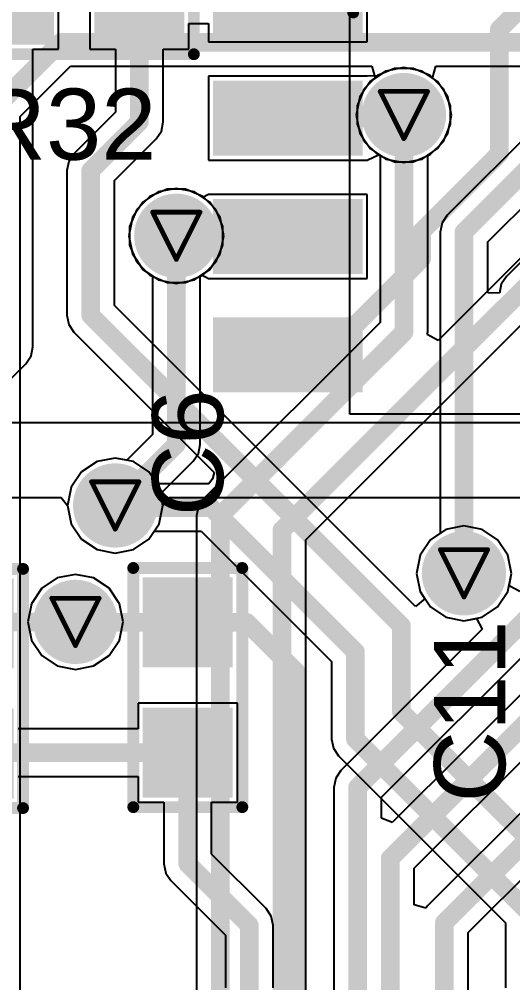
# Model space of a CAD drawing. Header units: inches. Extents: x 0 to 423, y -3 to 110.
# Drawn here: x 38.47 to 43.76, y 55.33 to 65.67 of the extents above; entities that cross this region are included whole.
import ezdxf

# ---------------------------------------------------------------- set-up
doc = ezdxf.new("R2010")
doc.units = ezdxf.units.IN
for name, color, linetype in [('Bottom Layer', 5, 'Continuous'), ('Bottom Solder', 6, 'Continuous'), ('Drill Drawing', 1, 'Continuous'), ('Mechanical 15', 56, 'Continuous'), ('Mid Layer', 16, 'Continuous'), ('Mid Layer 2', 76, 'Continuous'), ('Top Layer', 1, 'Continuous'), ('Top Overlay', 2, 'Continuous'), ('Top Paste', 8, 'Continuous'), ('Top Solder', 216, 'Continuous'), ('Via Holes', 16, 'Continuous')]:
    doc.layers.add(name, color=color, linetype=linetype)
doc.styles.add('Arial', font='', dxfattribs={"height": 0.2})
doc.styles.get('Arial').set_extended_font_data('Arial')

# ---------------------------------------------------------------- blocks, each defined once
blk = doc.blocks.new('0603C_TBD_55')
at = {"layer": 'Top Layer'}
for points in [[(-0.381, 0.381), (0.381, 0.381), (0.381, -0.381), (-0.381, -0.381)], [(1.016, 0.381), (1.778, 0.381), (1.778, -0.381), (1.016, -0.381)]]:
    blk.add_hatch(color=1, dxfattribs=at).paths.add_polyline_path(points)
at = {"layer": 'Top Paste'}
for points in [[(-0.381, 0.381), (0.381, 0.381), (0.381, -0.381), (-0.381, -0.381)], [(1.016, 0.381), (1.778, 0.381), (1.778, -0.381), (1.016, -0.381)]]:
    blk.add_hatch(color=8, dxfattribs=at).paths.add_polyline_path(points)
at = {"layer": 'Top Solder'}
for points in [[(-0.4826, 0.4826), (0.4826, 0.4826), (0.4826, -0.4826), (-0.4826, -0.4826)], [(0.9144, 0.4826), (1.8796, 0.4826), (1.8796, -0.4826), (0.9144, -0.4826)]]:
    blk.add_hatch(color=216, dxfattribs=at).paths.add_polyline_path(points)
at = {"layer": 'Top Overlay', "const_width": 0.127}
for points in [[(-0.5842, 0.5842), (1.9812, 0.5842)], [(-0.5842, -0.5842), (-0.5842, 0.5842)], [(1.9812, -0.5842), (1.9812, 0.5842)], [(-0.5842, -0.5842), (1.9812, -0.5842)]]:
    blk.add_lwpolyline(points, dxfattribs=at)
at = {"layer": 'Top Overlay', "const_width": 0.0635}
for points in [[(-0.61595, 0.5842, 1), (-0.55245, 0.5842, 1)], [(-0.61595, 0.5842, 1), (-0.55245, 0.5842, 1)], [(1.94945, 0.5842, 1), (2.01295, 0.5842, 1)], [(1.94945, 0.5842, 1), (2.01295, 0.5842, 1)], [(-0.61595, -0.5842, 1), (-0.55245, -0.5842, 1)], [(-0.61595, -0.5842, 1), (-0.55245, -0.5842, 1)], [(1.94945, -0.5842, 1), (2.01295, -0.5842, 1)], [(1.94945, -0.5842, 1), (2.01295, -0.5842, 1)]]:
    blk.add_lwpolyline(points, format="xyb", close=True, dxfattribs=at)
blk = doc.blocks.new('SOIC8_1_27_5X4MM_56')
at = {"layer": 'Top Layer'}
for points in [[(-2.205, 2), (-2.205, 3.4), (-1.605, 3.4), (-1.605, 2)], [(-0.935, 2), (-0.935, 3.4), (-0.335, 3.4), (-0.335, 2)], [(0.335, 2), (0.335, 3.4), (0.935, 3.4), (0.935, 2)], [(1.605, 2), (1.605, 3.4), (2.205, 3.4), (2.205, 2)], [(-2.205, -3.4), (-2.205, -2), (-1.605, -2), (-1.605, -3.4)], [(-0.935, -3.4), (-0.935, -2), (-0.335, -2), (-0.335, -3.4)], [(0.335, -3.4), (0.335, -2), (0.935, -2), (0.935, -3.4)], [(1.605, -3.4), (1.605, -2), (2.205, -2), (2.205, -3.4)]]:
    blk.add_hatch(color=1, dxfattribs=at).paths.add_polyline_path(points)
at = {"layer": 'Top Paste'}
for points in [[(-2.205, 2), (-2.205, 3.4), (-1.605, 3.4), (-1.605, 2)], [(-0.935, 2), (-0.935, 3.4), (-0.335, 3.4), (-0.335, 2)], [(0.335, 2), (0.335, 3.4), (0.935, 3.4), (0.935, 2)], [(1.605, 2), (1.605, 3.4), (2.205, 3.4), (2.205, 2)], [(-2.205, -3.4), (-2.205, -2), (-1.605, -2), (-1.605, -3.4)], [(-0.935, -3.4), (-0.935, -2), (-0.335, -2), (-0.335, -3.4)], [(0.335, -3.4), (0.335, -2), (0.935, -2), (0.935, -3.4)], [(1.605, -3.4), (1.605, -2), (2.205, -2), (2.205, -3.4)]]:
    blk.add_hatch(color=8, dxfattribs=at).paths.add_polyline_path(points)
at = {"layer": 'Top Solder'}
for points in [[(-2.307, 1.898), (-2.307, 3.502), (-1.503, 3.502), (-1.503, 1.898)], [(-1.037, 1.898), (-1.037, 3.502), (-0.233, 3.502), (-0.233, 1.898)], [(0.233, 1.898), (0.233, 3.502), (1.037, 3.502), (1.037, 1.898)], [(1.503, 1.898), (1.503, 3.502), (2.307, 3.502), (2.307, 1.898)], [(-2.307, -3.502), (-2.307, -1.898), (-1.503, -1.898), (-1.503, -3.502)], [(-1.037, -3.502), (-1.037, -1.898), (-0.233, -1.898), (-0.233, -3.502)], [(0.233, -3.502), (0.233, -1.898), (1.037, -1.898), (1.037, -3.502)], [(1.503, -3.502), (1.503, -1.898), (2.307, -1.898), (2.307, -3.502)]]:
    blk.add_hatch(color=216, dxfattribs=at).paths.add_polyline_path(points)
at = {"layer": 'Mechanical 15'}
for p, q in [((-2.545, -2.036), (-2.545, 2.032)), ((-2.545, 2.032), (2.54, 2.032)), ((2.54, 2.032), (2.54, -2.036)), ((2.54, -2.036), (-2.545, -2.036))]:
    blk.add_line(p, q, dxfattribs=at)
at = {"layer": 'Top Overlay', "const_width": 0.127}
for points in [[(-2.3, 2), (-2.5, 2)], [(-2.5, -1.269), (-2.5, 2)], [(-1.769, -2), (-2.5, -1.269)]]:
    blk.add_lwpolyline(points, dxfattribs=at)
at = {"layer": 'Top Overlay'}
for points, const_width in [([(-2.532, 2, 1), (-2.468, 2, 1)], 0.0635), ([(-2.532, 2, 1), (-2.468, 2, 1)], 0.0635), ([(-2.332, 2, 1), (-2.268, 2, 1)], 0.0635), ([(-2.532, -1.269, 1), (-2.468, -1.269, 1)], 0.0635), ([(-2.532, -1.269, 1), (-2.468, -1.269, 1)], 0.0635), ([(-2.924, -2.1, 1), (-3.076, -2.1, 1)], 0.152), ([(-1.801, -2, 1), (-1.737, -2, 1)], 0.0635), ([(-3.114, -2.1, 1), (-3.038, -2.1, 1)], 0.0762), ([(-2.962, -2.1, 1), (-2.886, -2.1, 1)], 0.0762)]:
    blk.add_lwpolyline(points, format="xyb", close=True, dxfattribs=dict(at, const_width=const_width))
for points in [[(-2.591, -2.032, 1), (-3.251, -2.032, 1)], [(-3.251, -2.032, 1), (-3.251, -2.032, 1)], [(-2.591, -2.032, 1), (-2.591, -2.032, 1)]]:
    blk.add_lwpolyline(points, format="xyb", close=True, dxfattribs=at)
blk = doc.blocks.new('0603C_TBD_74')
at = {"layer": 'Top Layer'}
for points in [[(-0.381, 0.381), (0.381, 0.381), (0.381, -0.381), (-0.381, -0.381)], [(1.016, 0.381), (1.778, 0.381), (1.778, -0.381), (1.016, -0.381)]]:
    blk.add_hatch(color=1, dxfattribs=at).paths.add_polyline_path(points)
at = {"layer": 'Top Paste'}
for points in [[(-0.381, 0.381), (0.381, 0.381), (0.381, -0.381), (-0.381, -0.381)], [(1.016, 0.381), (1.778, 0.381), (1.778, -0.381), (1.016, -0.381)]]:
    blk.add_hatch(color=8, dxfattribs=at).paths.add_polyline_path(points)
at = {"layer": 'Top Solder'}
for points in [[(-0.4826, 0.4826), (0.4826, 0.4826), (0.4826, -0.4826), (-0.4826, -0.4826)], [(0.9144, 0.4826), (1.8796, 0.4826), (1.8796, -0.4826), (0.9144, -0.4826)]]:
    blk.add_hatch(color=216, dxfattribs=at).paths.add_polyline_path(points)
at = {"layer": 'Top Overlay', "const_width": 0.127}
for points in [[(-0.5842, -0.5842), (-0.5842, 0.5842)], [(1.9812, 0.5842), (-0.5842, 0.5842)], [(1.9812, -0.5842), (1.9812, 0.5842)], [(1.9812, -0.5842), (-0.5842, -0.5842)]]:
    blk.add_lwpolyline(points, dxfattribs=at)
at = {"layer": 'Top Overlay', "const_width": 0.0635}
for points in [[(-0.61595, 0.5842, 1), (-0.55245, 0.5842, 1)], [(-0.61595, 0.5842, 1), (-0.55245, 0.5842, 1)], [(1.94945, 0.5842, 1), (2.01295, 0.5842, 1)], [(1.94945, 0.5842, 1), (2.01295, 0.5842, 1)], [(-0.61595, -0.5842, 1), (-0.55245, -0.5842, 1)], [(-0.61595, -0.5842, 1), (-0.55245, -0.5842, 1)], [(1.94945, -0.5842, 1), (2.01295, -0.5842, 1)], [(1.94945, -0.5842, 1), (2.01295, -0.5842, 1)]]:
    blk.add_lwpolyline(points, format="xyb", close=True, dxfattribs=at)
blk = doc.blocks.new('0603C_TBD_75')
at = {"layer": 'Top Layer'}
for points in [[(-0.381, 0.381), (0.381, 0.381), (0.381, -0.381), (-0.381, -0.381)], [(1.016, 0.381), (1.778, 0.381), (1.778, -0.381), (1.016, -0.381)]]:
    blk.add_hatch(color=1, dxfattribs=at).paths.add_polyline_path(points)
at = {"layer": 'Top Paste'}
for points in [[(-0.381, 0.381), (0.381, 0.381), (0.381, -0.381), (-0.381, -0.381)], [(1.016, 0.381), (1.778, 0.381), (1.778, -0.381), (1.016, -0.381)]]:
    blk.add_hatch(color=8, dxfattribs=at).paths.add_polyline_path(points)
at = {"layer": 'Top Solder'}
for points in [[(-0.4826, 0.4826), (0.4826, 0.4826), (0.4826, -0.4826), (-0.4826, -0.4826)], [(0.9144, 0.4826), (1.8796, 0.4826), (1.8796, -0.4826), (0.9144, -0.4826)]]:
    blk.add_hatch(color=216, dxfattribs=at).paths.add_polyline_path(points)
at = {"layer": 'Top Overlay', "const_width": 0.127}
for points in [[(-0.5842, -0.5842), (-0.5842, 0.5842)], [(1.9812, 0.5842), (-0.5842, 0.5842)], [(1.9812, -0.5842), (1.9812, 0.5842)], [(1.9812, -0.5842), (-0.5842, -0.5842)]]:
    blk.add_lwpolyline(points, dxfattribs=at)
at = {"layer": 'Top Overlay', "const_width": 0.0635}
for points in [[(-0.61595, 0.5842, 1), (-0.55245, 0.5842, 1)], [(-0.61595, 0.5842, 1), (-0.55245, 0.5842, 1)], [(1.94945, 0.5842, 1), (2.01295, 0.5842, 1)], [(1.94945, 0.5842, 1), (2.01295, 0.5842, 1)], [(-0.61595, -0.5842, 1), (-0.55245, -0.5842, 1)], [(-0.61595, -0.5842, 1), (-0.55245, -0.5842, 1)], [(1.94945, -0.5842, 1), (2.01295, -0.5842, 1)], [(1.94945, -0.5842, 1), (2.01295, -0.5842, 1)]]:
    blk.add_lwpolyline(points, format="xyb", close=True, dxfattribs=at)

msp = doc.modelspace()

# ---------------------------------------------------------------- hatches: boundary and pattern name
at = {"layer": 'Bottom Layer'}
h = msp.add_hatch(color=5, dxfattribs=at)
edge = h.paths.add_edge_path()
edge.add_arc((42.596, 64.643), 0.35, 0, 360)
h = msp.add_hatch(color=5, dxfattribs=at)
edge = h.paths.add_edge_path()
edge.add_arc((40.157, 63.348), 0.35, 0, 360)
h = msp.add_hatch(color=5, dxfattribs=at)
edge = h.paths.add_edge_path()
edge.add_arc((39.502, 60.455), 0.35, 0, 360)
h = msp.add_hatch(color=5, dxfattribs=at)
edge = h.paths.add_edge_path()
edge.add_arc((43.24, 59.727), 0.35, 0, 360)
h = msp.add_hatch(color=5, dxfattribs=at)
edge = h.paths.add_edge_path()
edge.add_arc((39.076, 59.206), 0.35, 0, 360)
at = {"layer": 'Bottom Solder'}
h = msp.add_hatch(color=6, dxfattribs=at)
edge = h.paths.add_edge_path()
edge.add_arc((42.596, 64.643), 0.452, 0, 360)
h = msp.add_hatch(color=6, dxfattribs=at)
edge = h.paths.add_edge_path()
edge.add_arc((40.157, 63.348), 0.452, 0, 360)
h = msp.add_hatch(color=6, dxfattribs=at)
edge = h.paths.add_edge_path()
edge.add_arc((39.502, 60.455), 0.452, 0, 360)
h = msp.add_hatch(color=6, dxfattribs=at)
edge = h.paths.add_edge_path()
edge.add_arc((43.24, 59.727), 0.452, 0, 360)
h = msp.add_hatch(color=6, dxfattribs=at)
edge = h.paths.add_edge_path()
edge.add_arc((39.076, 59.206), 0.452, 0, 360)
at = {"layer": 'Mid Layer'}
h = msp.add_hatch(color=16, dxfattribs=at)
edge = h.paths.add_edge_path()
edge.add_arc((42.596, 64.643), 0.35, 0, 360)
h = msp.add_hatch(color=16, dxfattribs=at)
edge = h.paths.add_edge_path()
edge.add_arc((40.157, 63.348), 0.35, 0, 360)
h = msp.add_hatch(color=16, dxfattribs=at)
edge = h.paths.add_edge_path()
edge.add_arc((39.502, 60.455), 0.35, 0, 360)
h = msp.add_hatch(color=16, dxfattribs=at)
edge = h.paths.add_edge_path()
edge.add_arc((43.24, 59.727), 0.35, 0, 360)
h = msp.add_hatch(color=16, dxfattribs=at)
edge = h.paths.add_edge_path()
edge.add_arc((39.076, 59.206), 0.35, 0, 360)
at = {"layer": 'Mid Layer 2'}
h = msp.add_hatch(color=76, dxfattribs=at)
edge = h.paths.add_edge_path()
edge.add_arc((42.596, 64.643), 0.35, 0, 360)
h = msp.add_hatch(color=76, dxfattribs=at)
edge = h.paths.add_edge_path()
edge.add_arc((40.157, 63.348), 0.35, 0, 360)
h = msp.add_hatch(color=76, dxfattribs=at)
edge = h.paths.add_edge_path()
edge.add_arc((39.502, 60.455), 0.35, 0, 360)
h = msp.add_hatch(color=76, dxfattribs=at)
edge = h.paths.add_edge_path()
edge.add_arc((43.24, 59.727), 0.35, 0, 360)
h = msp.add_hatch(color=76, dxfattribs=at)
edge = h.paths.add_edge_path()
edge.add_arc((39.076, 59.206), 0.35, 0, 360)
at = {"layer": 'Top Layer'}
h = msp.add_hatch(color=1, dxfattribs=at)
edge = h.paths.add_edge_path()
edge.add_arc((42.596, 64.643), 0.35, 0, 360)
h = msp.add_hatch(color=1, dxfattribs=at)
edge = h.paths.add_edge_path()
edge.add_arc((40.157, 63.348), 0.35, 0, 360)
h = msp.add_hatch(color=1, dxfattribs=at)
edge = h.paths.add_edge_path()
edge.add_arc((39.502, 60.455), 0.35, 0, 360)
h = msp.add_hatch(color=1, dxfattribs=at)
edge = h.paths.add_edge_path()
edge.add_arc((43.24, 59.727), 0.35, 0, 360)
h = msp.add_hatch(color=1, dxfattribs=at)
edge = h.paths.add_edge_path()
edge.add_arc((39.076, 59.206), 0.35, 0, 360)
at = {"layer": 'Top Solder'}
h = msp.add_hatch(color=216, dxfattribs=at)
edge = h.paths.add_edge_path()
edge.add_arc((42.596, 64.643), 0.452, 0, 360)
h = msp.add_hatch(color=216, dxfattribs=at)
edge = h.paths.add_edge_path()
edge.add_arc((40.157, 63.348), 0.452, 0, 360)
h = msp.add_hatch(color=216, dxfattribs=at)
edge = h.paths.add_edge_path()
edge.add_arc((39.502, 60.455), 0.452, 0, 360)
h = msp.add_hatch(color=216, dxfattribs=at)
edge = h.paths.add_edge_path()
edge.add_arc((43.24, 59.727), 0.452, 0, 360)
h = msp.add_hatch(color=216, dxfattribs=at)
edge = h.paths.add_edge_path()
edge.add_arc((39.076, 59.206), 0.452, 0, 360)
at = {"layer": 'Via Holes'}
h = msp.add_hatch(color=7, dxfattribs=at)
edge = h.paths.add_edge_path()
edge.add_arc((42.596, 64.643), 0.25, 0, 360)
h = msp.add_hatch(color=7, dxfattribs=at)
edge = h.paths.add_edge_path()
edge.add_arc((40.157, 63.348), 0.25, 0, 360)
h = msp.add_hatch(color=7, dxfattribs=at)
edge = h.paths.add_edge_path()
edge.add_arc((39.502, 60.455), 0.25, 0, 360)
h = msp.add_hatch(color=7, dxfattribs=at)
edge = h.paths.add_edge_path()
edge.add_arc((43.24, 59.727), 0.25, 0, 360)
h = msp.add_hatch(color=7, dxfattribs=at)
edge = h.paths.add_edge_path()
edge.add_arc((39.076, 59.206), 0.25, 0, 360)

# ---------------------------------------------------------------- linework, layer by layer
at = {"layer": 'Bottom Layer'}
for p, q in [((38.484, 64.629), (39.022, 65.167)), ((39.022, 65.167), (42.251, 65.167)), ((42.251, 65.167), (42.29, 65.04)), ((42.902, 65.04), (42.94, 65.167)), ((42.94, 65.167), (45.619, 65.167)), ((42.29, 65.04), (42.235, 65.003)), ((42.956, 65.003), (42.902, 65.04)), ((45.781, 65.045), (42.963, 62.226)), ((42.235, 65.003), (42.125, 64.838)), ((43.067, 64.838), (42.956, 65.003)), ((42.125, 64.838), (42.086, 64.643)), ((43.106, 64.643), (43.067, 64.838)), ((38.484, 48.779), (38.484, 64.629)), ((41.545, 60.087), (46.067, 64.61)), ((42.086, 64.643), (42.125, 64.448)), ((43.067, 64.448), (43.106, 64.643)), ((42.125, 64.448), (42.235, 64.283)), ((42.956, 64.283), (43.067, 64.448)), ((42.235, 64.283), (42.341, 64.212)), ((42.341, 64.212), (42.341, 62.419)), ((42.851, 64.212), (42.956, 64.283)), ((42.851, 62.313), (42.851, 64.212)), ((39.962, 63.819), (39.797, 63.708)), ((40.157, 63.857), (39.962, 63.819)), ((40.352, 63.819), (40.157, 63.857)), ((40.518, 63.708), (40.352, 63.819)), ((39.797, 63.708), (39.686, 63.543)), ((40.628, 63.543), (40.518, 63.708)), ((39.686, 63.543), (39.648, 63.348)), ((40.667, 63.348), (40.628, 63.543)), ((39.648, 63.348), (39.686, 63.153)), ((40.628, 63.153), (40.667, 63.348)), ((39.686, 63.153), (39.797, 62.987)), ((40.518, 62.987), (40.628, 63.153)), ((39.797, 62.987), (39.903, 62.917)), ((40.412, 62.917), (40.518, 62.987)), ((48.414, 62.994), (42.472, 57.053)), ((39.903, 62.917), (39.903, 61.216)), ((40.412, 61.11), (40.412, 62.917)), ((42.705, 56.564), (48.7, 62.559)), ((42.341, 62.419), (40.45, 60.528)), ((42.846, 62.289), (42.851, 62.313)), ((42.963, 62.226), (42.846, 62.289)), ((48.44, 61.75), (42.85, 56.16)), ((43.285, 55.874), (48.726, 61.315)), ((39.903, 61.216), (39.627, 60.94)), ((40.393, 61.012), (40.412, 61.11)), ((40.338, 60.93), (40.393, 61.012)), ((39.307, 60.926), (39.142, 60.815)), ((39.502, 60.964), (39.307, 60.926)), ((39.627, 60.94), (39.502, 60.964)), ((39.987, 60.579), (40.338, 60.93)), ((39.142, 60.815), (39.031, 60.65)), ((39.031, 60.65), (38.992, 60.455)), ((40.012, 60.455), (39.987, 60.579)), ((42.355, 57.325), (45.697, 60.667)), ((40.45, 60.528), (40.395, 60.445)), ((38.992, 60.455), (39.031, 60.259)), ((39.973, 60.259), (40.012, 60.455)), ((40.395, 60.445), (40.375, 60.347)), ((39.031, 60.259), (39.142, 60.094)), ((39.862, 60.094), (39.973, 60.259)), ((40.375, 60.347), (40.375, 51.611)), ((43.045, 60.198), (42.88, 60.087)), ((43.24, 60.237), (43.045, 60.198)), ((43.435, 60.198), (43.24, 60.237)), ((43.6, 60.087), (43.435, 60.198)), ((39.142, 60.094), (39.307, 59.984)), ((39.697, 59.984), (39.862, 60.094)), ((41.545, 52.211), (41.545, 60.087)), ((42.88, 60.087), (42.769, 59.922)), ((43.711, 59.922), (43.6, 60.087)), ((39.307, 59.984), (39.502, 59.945)), ((39.502, 59.945), (39.697, 59.984)), ((42.769, 59.922), (42.73, 59.727)), ((43.75, 59.727), (43.711, 59.922)), ((42.73, 59.727), (42.769, 59.532)), ((43.723, 59.594), (43.75, 59.727)), ((43.84, 59.532), (43.723, 59.594)), ((42.769, 59.532), (42.88, 59.367)), ((42.88, 59.367), (43.045, 59.256)), ((43.045, 59.256), (43.24, 59.217)), ((43.24, 59.217), (43.373, 59.244)), ((43.373, 59.244), (43.435, 59.127)), ((43.435, 59.127), (41.92, 57.611)), ((41.92, 57.611), (41.865, 57.528)), ((41.865, 57.528), (41.845, 57.431)), ((41.845, 57.431), (41.845, 52.078)), ((42.355, 57.101), (42.355, 57.325)), ((42.472, 57.053), (42.355, 57.101)), ((42.705, 56.172), (42.705, 56.564)), ((42.832, 56.134), (42.705, 56.172)), ((42.85, 56.16), (42.832, 56.134)), ((43.285, 51.553), (43.285, 55.874))]:
    msp.add_line(p, q, dxfattribs=at)
at = {"layer": 'Bottom Layer', "const_width": 0.2}
for points in [[(37.627, 64.854), (38.705, 65.932)], [(38.229, 64.734), (38.916, 65.422)], [(38.916, 65.422), (45.619, 65.422)], [(41.29, 60.193), (45.962, 64.864)], [(42.596, 62.313), (42.596, 64.643)], [(40.157, 61.11), (40.157, 63.348)], [(42.45, 56.67), (48.594, 62.814)], [(40.63, 60.347), (42.596, 62.313)], [(43.03, 55.98), (48.62, 61.57)], [(39.502, 60.455), (40.157, 61.11)], [(42.1, 57.431), (45.517, 60.848)], [(40.63, 51.18), (40.63, 60.347)], [(41.29, 51.78), (41.29, 60.193)], [(42.1, 50.91), (42.1, 57.431)], [(42.45, 48.37), (42.45, 56.67)], [(43.03, 46.93), (43.03, 55.98)]]:
    msp.add_lwpolyline(points, dxfattribs=at)
at = {"layer": 'Bottom Layer', "const_width": 0.1}
for points in [[(38.866, 65.422, 1), (38.966, 65.422, 1)], [(38.866, 65.422, 1), (38.966, 65.422, 1)], [(42.546, 64.643, 1), (42.646, 64.643, 1)], [(40.107, 63.348, 1), (40.207, 63.348, 1)], [(42.546, 62.313, 1), (42.646, 62.313, 1)], [(42.546, 62.313, 1), (42.646, 62.313, 1)], [(40.107, 61.11, 1), (40.207, 61.11, 1)], [(40.107, 61.11, 1), (40.207, 61.11, 1)], [(39.452, 60.455, 1), (39.552, 60.455, 1)], [(40.58, 60.347, 1), (40.68, 60.347, 1)], [(40.58, 60.347, 1), (40.68, 60.347, 1)], [(41.24, 60.193, 1), (41.34, 60.193, 1)], [(41.24, 60.193, 1), (41.34, 60.193, 1)], [(42.05, 57.431, 1), (42.15, 57.431, 1)], [(42.05, 57.431, 1), (42.15, 57.431, 1)], [(42.4, 56.67, 1), (42.5, 56.67, 1)], [(42.4, 56.67, 1), (42.5, 56.67, 1)], [(42.98, 55.98, 1), (43.08, 55.98, 1)], [(42.98, 55.98, 1), (43.08, 55.98, 1)]]:
    msp.add_lwpolyline(points, format="xyb", close=True, dxfattribs=at)
at = {"layer": 'Drill Drawing', "const_width": 0.0508}
for points in [[(42.342, 64.897), (42.85, 64.897)], [(42.342, 64.897), (42.596, 64.389)], [(42.596, 64.389), (42.85, 64.897)], [(39.903, 63.602), (40.411, 63.602)], [(39.903, 63.602), (40.157, 63.094)], [(40.157, 63.094), (40.411, 63.602)], [(39.248, 60.709), (39.756, 60.709)], [(39.248, 60.709), (39.502, 60.201)], [(39.502, 60.201), (39.756, 60.709)], [(42.986, 59.981), (43.494, 59.981)], [(42.986, 59.981), (43.24, 59.473)], [(43.24, 59.473), (43.494, 59.981)], [(38.822, 59.46), (39.33, 59.46)], [(38.822, 59.46), (39.076, 58.952)], [(39.076, 58.952), (39.33, 59.46)]]:
    msp.add_lwpolyline(points, dxfattribs=at)
at = {"layer": 'Drill Drawing', "const_width": 0.0254}
for points in [[(42.329, 64.897, 1), (42.354, 64.897, 1)], [(42.329, 64.897, 1), (42.354, 64.897, 1)], [(42.837, 64.897, 1), (42.862, 64.897, 1)], [(42.837, 64.897, 1), (42.862, 64.897, 1)], [(42.583, 64.389, 1), (42.608, 64.389, 1)], [(42.583, 64.389, 1), (42.608, 64.389, 1)], [(39.891, 63.602, 1), (39.916, 63.602, 1)], [(39.891, 63.602, 1), (39.916, 63.602, 1)], [(40.399, 63.602, 1), (40.424, 63.602, 1)], [(40.399, 63.602, 1), (40.424, 63.602, 1)], [(40.145, 63.094, 1), (40.17, 63.094, 1)], [(40.145, 63.094, 1), (40.17, 63.094, 1)], [(39.235, 60.709, 1), (39.261, 60.709, 1)], [(39.235, 60.709, 1), (39.261, 60.709, 1)], [(39.743, 60.709, 1), (39.769, 60.709, 1)], [(39.743, 60.709, 1), (39.769, 60.709, 1)], [(39.489, 60.201, 1), (39.515, 60.201, 1)], [(39.489, 60.201, 1), (39.515, 60.201, 1)], [(42.973, 59.981, 1), (42.999, 59.981, 1)], [(42.973, 59.981, 1), (42.999, 59.981, 1)], [(43.481, 59.981, 1), (43.507, 59.981, 1)], [(43.481, 59.981, 1), (43.507, 59.981, 1)], [(38.809, 59.46, 1), (38.835, 59.46, 1)], [(38.809, 59.46, 1), (38.835, 59.46, 1)], [(39.317, 59.46, 1), (39.343, 59.46, 1)], [(39.317, 59.46, 1), (39.343, 59.46, 1)], [(43.227, 59.473, 1), (43.253, 59.473, 1)], [(43.227, 59.473, 1), (43.253, 59.473, 1)], [(39.063, 58.952, 1), (39.089, 58.952, 1)], [(39.063, 58.952, 1), (39.089, 58.952, 1)]]:
    msp.add_lwpolyline(points, format="xyb", close=True, dxfattribs=at)
at = {"layer": 'Mid Layer'}
for p, q in [((42.596, 65.153), (42.401, 65.114)), ((42.791, 65.114), (42.596, 65.153)), ((42.401, 65.114), (42.235, 65.003)), ((42.956, 65.003), (42.791, 65.114)), ((42.235, 65.003), (42.125, 64.838)), ((43.067, 64.838), (42.956, 65.003)), ((42.125, 64.838), (42.086, 64.643)), ((43.106, 64.643), (43.067, 64.838)), ((42.086, 64.643), (42.125, 64.448)), ((43.067, 64.448), (43.106, 64.643)), ((42.125, 64.448), (42.235, 64.283)), ((42.956, 64.283), (43.067, 64.448)), ((42.235, 64.283), (42.401, 64.172)), ((42.791, 64.172), (42.956, 64.283)), ((42.401, 64.172), (42.596, 64.133)), ((42.596, 64.133), (42.791, 64.172)), ((39.962, 63.819), (39.797, 63.708)), ((40.157, 63.857), (39.962, 63.819)), ((40.352, 63.819), (40.157, 63.857)), ((40.518, 63.708), (40.352, 63.819)), ((39.797, 63.708), (39.686, 63.543)), ((40.628, 63.543), (40.518, 63.708)), ((39.686, 63.543), (39.648, 63.348)), ((40.667, 63.348), (40.628, 63.543)), ((39.648, 63.348), (39.686, 63.153)), ((40.628, 63.153), (40.667, 63.348)), ((39.686, 63.153), (39.797, 62.987)), ((40.518, 62.987), (40.628, 63.153)), ((39.797, 62.987), (39.962, 62.877)), ((40.352, 62.877), (40.518, 62.987)), ((39.962, 62.877), (40.157, 62.838)), ((40.157, 62.838), (40.352, 62.877)), ((39.307, 60.926), (39.142, 60.815)), ((39.502, 60.964), (39.307, 60.926)), ((39.697, 60.926), (39.502, 60.964)), ((39.862, 60.815), (39.697, 60.926)), ((39.142, 60.815), (39.031, 60.65)), ((39.973, 60.65), (39.862, 60.815)), ((39.031, 60.65), (38.992, 60.455)), ((40.012, 60.455), (39.973, 60.65)), ((38.992, 60.455), (39.031, 60.259)), ((39.973, 60.259), (40.012, 60.455)), ((39.031, 60.259), (39.142, 60.094)), ((39.862, 60.094), (39.973, 60.259)), ((43.045, 60.198), (42.88, 60.087)), ((43.24, 60.237), (43.045, 60.198)), ((43.435, 60.198), (43.24, 60.237)), ((43.6, 60.087), (43.435, 60.198)), ((39.142, 60.094), (39.307, 59.984)), ((39.697, 59.984), (39.862, 60.094)), ((42.88, 60.087), (42.769, 59.922)), ((43.711, 59.922), (43.6, 60.087)), ((39.307, 59.984), (39.502, 59.945)), ((39.502, 59.945), (39.697, 59.984)), ((42.769, 59.922), (42.73, 59.727)), ((43.75, 59.727), (43.711, 59.922)), ((42.73, 59.727), (42.769, 59.532)), ((43.711, 59.532), (43.75, 59.727)), ((42.769, 59.532), (42.88, 59.367)), ((43.6, 59.367), (43.711, 59.532)), ((42.88, 59.367), (43.045, 59.256)), ((43.435, 59.256), (43.6, 59.367)), ((43.045, 59.256), (43.24, 59.217)), ((43.24, 59.217), (43.435, 59.256))]:
    msp.add_line(p, q, dxfattribs=at)
at = {"layer": 'Mid Layer 2'}
for p, q in [((42.496, 65.143), (42.313, 65.067)), ((42.695, 65.143), (42.496, 65.143)), ((42.879, 65.067), (42.695, 65.143)), ((42.313, 65.067), (42.172, 64.926)), ((43.02, 64.926), (42.879, 65.067)), ((42.172, 64.926), (42.096, 64.742)), ((43.096, 64.742), (43.02, 64.926)), ((42.096, 64.742), (42.096, 64.544)), ((43.096, 64.544), (43.096, 64.742)), ((42.096, 64.544), (42.172, 64.36)), ((43.02, 64.36), (43.096, 64.544)), ((42.172, 64.36), (42.313, 64.219)), ((42.879, 64.219), (43.02, 64.36)), ((42.313, 64.219), (42.496, 64.143)), ((42.695, 64.143), (42.879, 64.219)), ((42.496, 64.143), (42.695, 64.143)), ((40.058, 63.848), (39.874, 63.771)), ((40.257, 63.848), (40.058, 63.848)), ((40.441, 63.771), (40.257, 63.848)), ((39.874, 63.771), (39.734, 63.631)), ((40.581, 63.631), (40.441, 63.771)), ((39.734, 63.631), (39.657, 63.447)), ((40.657, 63.447), (40.581, 63.631)), ((39.657, 63.447), (39.657, 63.248)), ((40.657, 63.248), (40.657, 63.447)), ((39.657, 63.248), (39.734, 63.064)), ((40.581, 63.064), (40.657, 63.248)), ((39.734, 63.064), (39.874, 62.924)), ((40.441, 62.924), (40.581, 63.064)), ((39.874, 62.924), (40.058, 62.848)), ((40.058, 62.848), (40.257, 62.848)), ((40.257, 62.848), (40.441, 62.924)), ((51.819, 61.341), (29.462, 61.341)), ((32.109, 60.54), (38.922, 60.54)), ((38.922, 60.54), (38.992, 60.455)), ((40.012, 60.455), (40.082, 60.54)), ((40.082, 60.54), (51.521, 60.54)), ((38.992, 60.455), (39.031, 60.259)), ((39.973, 60.259), (40.012, 60.455)), ((39.031, 60.259), (39.142, 60.094)), ((39.862, 60.094), (39.973, 60.259)), ((39.142, 60.094), (39.307, 59.984)), ((39.697, 59.984), (39.862, 60.094)), ((39.307, 59.984), (39.502, 59.945)), ((39.502, 59.945), (39.697, 59.984)), ((38.881, 59.677), (38.715, 59.567)), ((39.076, 59.716), (38.881, 59.677)), ((39.271, 59.677), (39.076, 59.716)), ((39.436, 59.567), (39.271, 59.677)), ((38.715, 59.567), (38.605, 59.401)), ((39.547, 59.401), (39.436, 59.567)), ((38.605, 59.401), (38.566, 59.206)), ((39.586, 59.206), (39.547, 59.401)), ((38.566, 59.206), (38.605, 59.011)), ((39.547, 59.011), (39.586, 59.206)), ((38.605, 59.011), (38.715, 58.846)), ((39.436, 58.846), (39.547, 59.011)), ((38.715, 58.846), (38.881, 58.735)), ((39.271, 58.735), (39.436, 58.846)), ((38.881, 58.735), (39.076, 58.696)), ((39.076, 58.696), (39.271, 58.735))]:
    msp.add_line(p, q, dxfattribs=at)
at = {"layer": 'Top Layer'}
for p, q in [((38.895, 65.349), (38.895, 66.411)), ((39.23, 66.411), (39.23, 65.349)), ((42.203, 65.43), (42.203, 66.33)), ((45.552, 66.06), (43.06, 63.568)), ((40.292, 65.349), (40.292, 65.625)), ((40.292, 65.625), (40.503, 65.625)), ((40.503, 65.625), (40.503, 65.43)), ((43.495, 63.282), (45.776, 65.564)), ((40.503, 65.43), (42.203, 65.43)), ((38.619, 62.157), (38.619, 65.349)), ((38.619, 65.349), (38.895, 65.349)), ((39.23, 65.349), (39.507, 65.349)), ((39.507, 65.349), (39.507, 64.675)), ((40.016, 64.569), (40.016, 65.349)), ((40.016, 65.349), (40.292, 65.349)), ((42.596, 65.153), (42.401, 65.114)), ((42.791, 65.114), (42.596, 65.153)), ((42.203, 65.06), (40.503, 65.06)), ((40.503, 65.06), (40.503, 64.16)), ((42.328, 65.065), (42.203, 65.06)), ((42.203, 65.06), (42.203, 65.06)), ((42.203, 65.06), (42.203, 65.06)), ((42.401, 65.114), (42.328, 65.065)), ((42.956, 65.003), (42.791, 65.114)), ((43.067, 64.838), (42.956, 65.003)), ((43.106, 64.643), (43.067, 64.838)), ((45.573, 64.79), (43.695, 62.912)), ((39.507, 64.675), (39.06, 64.228)), ((43.067, 64.448), (43.106, 64.643)), ((39.997, 64.472), (40.016, 64.569)), ((39.942, 64.389), (39.997, 64.472)), ((42.956, 64.283), (43.067, 64.448)), ((39.495, 63.942), (39.942, 64.389)), ((39.06, 64.228), (39.004, 64.145)), ((42.203, 64.16), (42.33, 64.219)), ((42.33, 64.219), (42.401, 64.172)), ((42.791, 64.172), (42.956, 64.283)), ((39.004, 64.145), (38.985, 64.048)), ((40.503, 64.16), (42.203, 64.16)), ((42.203, 64.16), (42.203, 64.16)), ((42.401, 64.172), (42.596, 64.133)), ((42.596, 64.133), (42.791, 64.172)), ((38.985, 64.048), (38.985, 62.495)), ((39.495, 62.601), (39.495, 63.942)), ((39.962, 63.819), (39.797, 63.708)), ((40.157, 63.857), (39.962, 63.819)), ((40.352, 63.819), (40.157, 63.857)), ((40.443, 63.758), (40.352, 63.819)), ((40.503, 63.79), (40.443, 63.758)), ((42.203, 63.79), (40.503, 63.79)), ((40.503, 63.79), (40.503, 63.79)), ((42.203, 62.89), (42.203, 63.79)), ((39.797, 63.708), (39.686, 63.543)), ((43.06, 63.568), (43.005, 63.486)), ((39.686, 63.543), (39.648, 63.348)), ((43.005, 63.486), (42.985, 63.388)), ((42.985, 63.388), (42.985, 60.158)), ((39.648, 63.348), (39.686, 63.153)), ((43.495, 62.736), (43.495, 63.282)), ((39.686, 63.153), (39.797, 62.987)), ((39.797, 62.987), (39.962, 62.877)), ((39.962, 62.877), (40.157, 62.838)), ((40.157, 62.838), (40.352, 62.877)), ((40.352, 62.877), (40.431, 62.929)), ((40.431, 62.929), (40.503, 62.89)), ((40.503, 62.89), (40.503, 62.89)), ((40.503, 62.89), (42.203, 62.89)), ((43.695, 62.912), (43.64, 62.83)), ((43.64, 62.83), (43.62, 62.732)), ((43.62, 62.732), (43.495, 62.736)), ((42.722, 59.373), (39.495, 62.601)), ((38.985, 62.495), (39.004, 62.398)), ((39.004, 62.398), (39.06, 62.315)), ((39.06, 62.315), (40.564, 60.81)), ((38.6, 62.059), (38.619, 62.157)), ((38.545, 61.976), (38.6, 62.059)), ((37.005, 60.436), (38.545, 61.976)), ((39.307, 60.926), (39.142, 60.815)), ((39.502, 60.964), (39.307, 60.926)), ((39.697, 60.926), (39.502, 60.964)), ((39.862, 60.815), (39.697, 60.926)), ((39.142, 60.815), (39.031, 60.65)), ((39.948, 60.688), (39.862, 60.815)), ((40.564, 60.81), (40.545, 60.741)), ((40.507, 60.688), (39.948, 60.688)), ((40.545, 60.741), (40.507, 60.688)), ((39.031, 60.65), (38.992, 60.455)), ((38.992, 60.455), (39.031, 60.259)), ((39.031, 60.259), (39.142, 60.094)), ((39.862, 60.094), (39.918, 60.178)), ((39.918, 60.178), (40.424, 60.178)), ((40.424, 60.178), (41.822, 58.78)), ((42.985, 60.158), (42.88, 60.087)), ((39.142, 60.094), (39.307, 59.984)), ((39.697, 59.984), (39.862, 60.094)), ((42.88, 60.087), (42.769, 59.922)), ((39.307, 59.984), (39.502, 59.945)), ((39.502, 59.945), (39.697, 59.984)), ((42.769, 59.922), (42.73, 59.727)), ((42.73, 59.727), (42.769, 59.532)), ((42.821, 59.454), (42.722, 59.373)), ((42.769, 59.532), (42.821, 59.454)), ((41.822, 58.78), (41.822, 57.948)), ((40.811, 58.334), (39.749, 58.334)), ((39.749, 58.334), (39.749, 58.058)), ((40.811, 57.272), (40.811, 58.334)), ((39.749, 58.058), (38.461, 58.058)), ((41.822, 57.948), (41.841, 57.85)), ((41.841, 57.85), (41.897, 57.768)), ((41.897, 57.768), (43.685, 55.979)), ((38.461, 57.548), (39.749, 57.548)), ((39.749, 57.548), (39.749, 57.272)), ((39.749, 57.272), (40.025, 57.272)), ((40.025, 57.272), (40.025, 56.61)), ((40.535, 56.715), (40.535, 57.272)), ((40.535, 57.272), (40.811, 57.272)), ((41.12, 56.13), (40.535, 56.715)), ((40.025, 56.61), (40.044, 56.512)), ((40.044, 56.512), (40.1, 56.43)), ((40.1, 56.43), (40.685, 55.844)), ((41.175, 56.048), (41.12, 56.13)), ((41.195, 55.95), (41.175, 56.048)), ((41.195, 55.28), (41.195, 55.95)), ((43.685, 55.979), (43.685, 55.28)), ((40.685, 55.844), (40.685, 55.28))]:
    msp.add_line(p, q, dxfattribs=at)
at = {"layer": 'Top Layer', "const_width": 0.2}
for points in [[(43.62, 65.565), (44.872, 66.817)], [(39.761, 64.569), (39.761, 65.88)], [(43.24, 63.388), (45.732, 65.88)], [(43.62, 64.231), (43.62, 65.565)], [(41.353, 64.61), (42.563, 64.61)], [(42.563, 64.61), (42.596, 64.643)], [(39.24, 64.048), (39.761, 64.569)], [(42.787, 63.397), (43.62, 64.231)], [(39.24, 62.495), (39.24, 64.048)], [(42.787, 63.104), (42.787, 63.397)], [(43.24, 59.727), (43.24, 63.388)], [(40.157, 63.348), (40.165, 63.34)], [(40.165, 63.34), (41.353, 63.34)], [(41.753, 62.07), (42.787, 63.104)], [(39.24, 62.495), (42.57, 59.165)], [(41.353, 62.07), (41.753, 62.07)], [(39.502, 60.455), (39.524, 60.433)], [(39.524, 60.433), (40.53, 60.433)], [(40.53, 60.433), (42.077, 58.886)], [(37.946, 59.206), (39.076, 59.206)], [(39.07, 59.2), (40.28, 59.2)], [(40.28, 59.2), (40.913, 59.2)], [(40.913, 59.2), (41.44, 58.673)], [(42.57, 58.239), (42.57, 59.165)], [(42.077, 57.948), (42.077, 58.886)], [(41.44, 54.53), (41.44, 58.673)], [(42.57, 58.239), (44.94, 55.869)], [(42.077, 57.948), (43.94, 56.085)], [(37.94, 57.803), (40.28, 57.803)], [(40.28, 56.61), (40.28, 57.803)], [(40.28, 56.61), (40.94, 55.95)], [(40.94, 54.53), (40.94, 55.95)]]:
    msp.add_lwpolyline(points, dxfattribs=at)
at = {"layer": 'Top Layer', "const_width": 0.1}
for points in [[(43.57, 65.565, 1), (43.67, 65.565, 1)], [(43.57, 65.565, 1), (43.67, 65.565, 1)], [(41.303, 64.61, 1), (41.403, 64.61, 1)], [(42.513, 64.61, 1), (42.613, 64.61, 1)], [(42.513, 64.61, 1), (42.613, 64.61, 1)], [(42.546, 64.643, 1), (42.646, 64.643, 1)], [(39.711, 64.569, 1), (39.811, 64.569, 1)], [(39.711, 64.569, 1), (39.811, 64.569, 1)], [(43.57, 64.231, 1), (43.67, 64.231, 1)], [(43.57, 64.231, 1), (43.67, 64.231, 1)], [(39.19, 64.048, 1), (39.29, 64.048, 1)], [(39.19, 64.048, 1), (39.29, 64.048, 1)], [(42.737, 63.397, 1), (42.837, 63.397, 1)], [(42.737, 63.397, 1), (42.837, 63.397, 1)], [(43.19, 63.388, 1), (43.29, 63.388, 1)], [(43.19, 63.388, 1), (43.29, 63.388, 1)], [(40.107, 63.348, 1), (40.207, 63.348, 1)], [(40.115, 63.34, 1), (40.215, 63.34, 1)], [(40.115, 63.34, 1), (40.215, 63.34, 1)], [(41.303, 63.34, 1), (41.403, 63.34, 1)], [(42.737, 63.104, 1), (42.837, 63.104, 1)], [(42.737, 63.104, 1), (42.837, 63.104, 1)], [(39.19, 62.495, 1), (39.29, 62.495, 1)], [(39.19, 62.495, 1), (39.29, 62.495, 1)], [(41.303, 62.07, 1), (41.403, 62.07, 1)], [(41.703, 62.07, 1), (41.803, 62.07, 1)], [(41.703, 62.07, 1), (41.803, 62.07, 1)], [(39.452, 60.455, 1), (39.552, 60.455, 1)], [(39.474, 60.433, 1), (39.574, 60.433, 1)], [(39.474, 60.433, 1), (39.574, 60.433, 1)], [(40.48, 60.433, 1), (40.58, 60.433, 1)], [(40.48, 60.433, 1), (40.58, 60.433, 1)], [(43.19, 59.727, 1), (43.29, 59.727, 1)], [(39.02, 59.2, 1), (39.12, 59.2, 1)], [(39.026, 59.206, 1), (39.126, 59.206, 1)], [(40.23, 59.2, 1), (40.33, 59.2, 1)], [(40.23, 59.2, 1), (40.33, 59.2, 1)], [(40.863, 59.2, 1), (40.963, 59.2, 1)], [(40.863, 59.2, 1), (40.963, 59.2, 1)], [(42.52, 59.165, 1), (42.62, 59.165, 1)], [(42.52, 59.165, 1), (42.62, 59.165, 1)], [(42.027, 58.886, 1), (42.127, 58.886, 1)], [(42.027, 58.886, 1), (42.127, 58.886, 1)], [(41.39, 58.673, 1), (41.49, 58.673, 1)], [(41.39, 58.673, 1), (41.49, 58.673, 1)], [(42.52, 58.239, 1), (42.62, 58.239, 1)], [(42.52, 58.239, 1), (42.62, 58.239, 1)], [(42.027, 57.948, 1), (42.127, 57.948, 1)], [(42.027, 57.948, 1), (42.127, 57.948, 1)], [(40.23, 57.803, 1), (40.33, 57.803, 1)], [(40.23, 57.803, 1), (40.33, 57.803, 1)], [(40.23, 56.61, 1), (40.33, 56.61, 1)], [(40.23, 56.61, 1), (40.33, 56.61, 1)], [(40.89, 55.95, 1), (40.99, 55.95, 1)], [(40.89, 55.95, 1), (40.99, 55.95, 1)]]:
    msp.add_lwpolyline(points, format="xyb", close=True, dxfattribs=at)

# ---------------------------------------------------------------- block references
at = {"rotation": 270}
for name, p in [('SOIC8_1_27_5X4MM_56', (44.053, 63.975)), ('0603C_TBD_74', (40.28, 59.2)), ('0603C_TBD_75', (37.93, 59.19))]:
    msp.add_blockref(name, p, dxfattribs=at)
msp.add_blockref('0603C_TBD_55', (38.364, 65.88))

# ---------------------------------------------------------------- texts
at = {"layer": 'Top Overlay', "style": 'Arial'}
msp.add_text('R32', height=0.762, dxfattribs=at).set_placement((37.992, 64.165))
for s, p in [('C6', (40.66, 60.34)), ('C11', (43.682, 57.269))]:
    msp.add_text(s, height=0.762, rotation=90, dxfattribs=at).set_placement(p)

doc.saveas('drawing.dxf')
